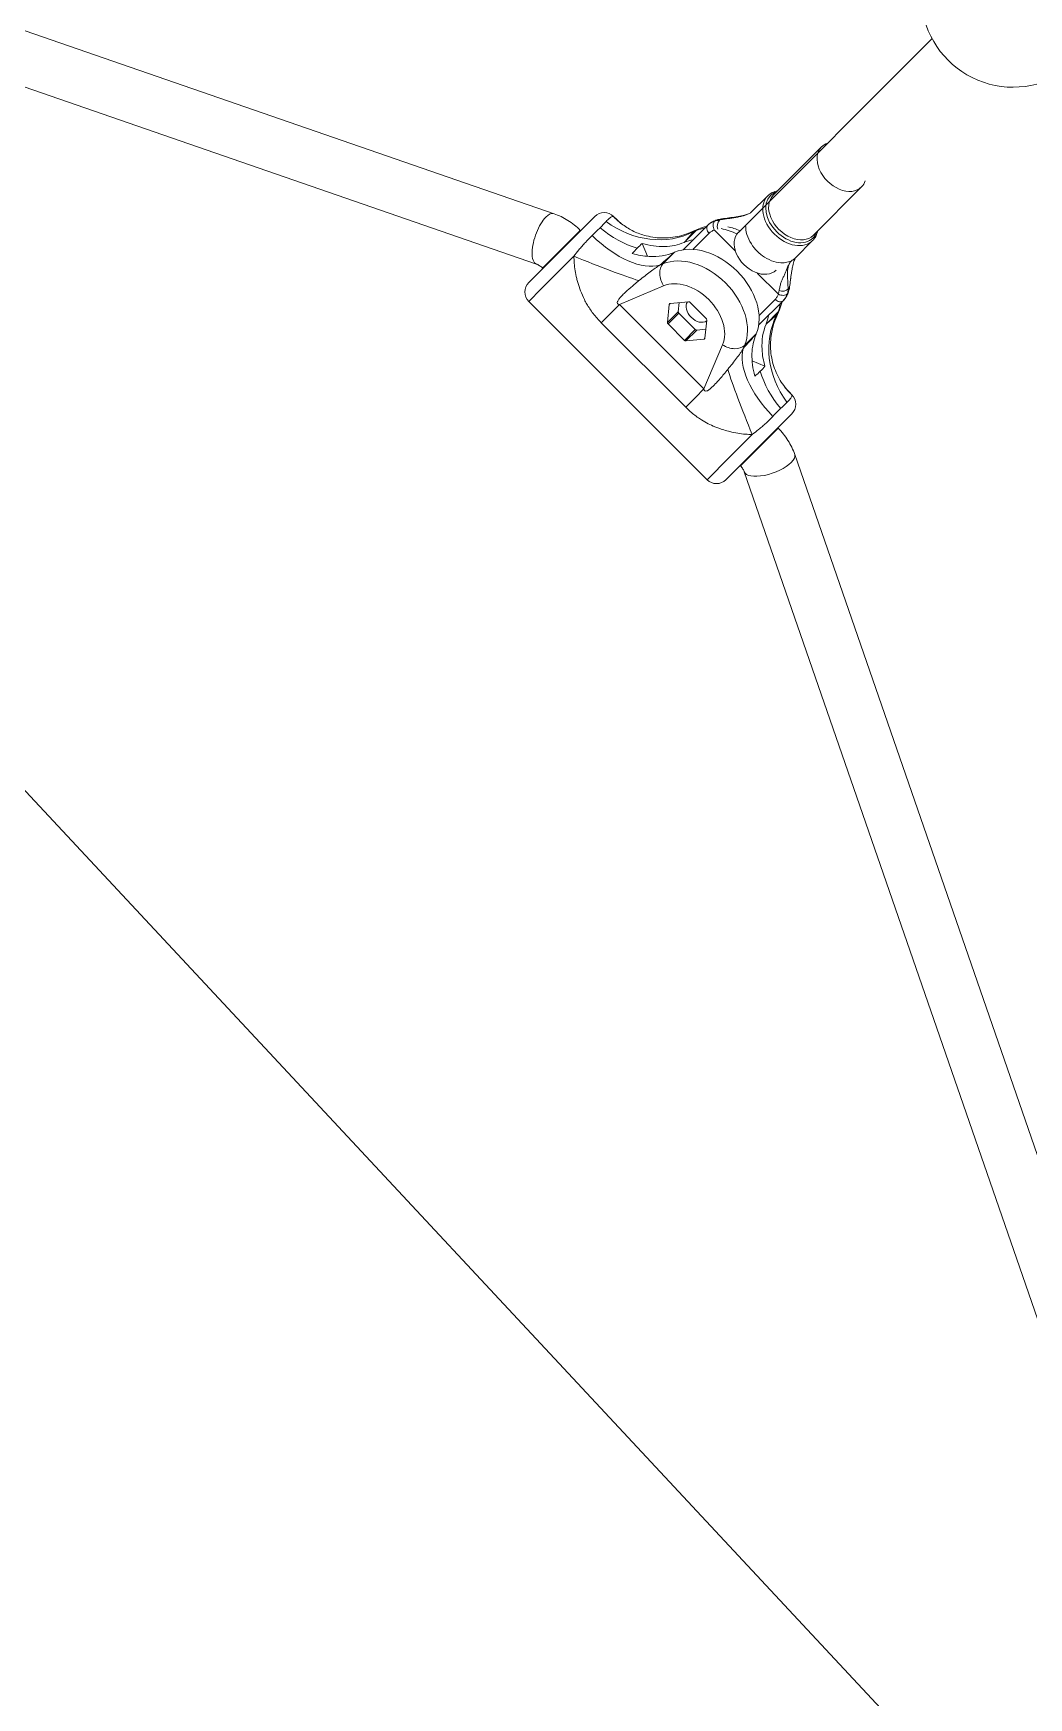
# Model space of a CAD drawing. Header units: millimetres. Extents: x -71377 to 516042, y -145869 to 441446.
# Drawn here: x 212876.5 to 213174.9, y 136242.3 to 136741.3 of the extents above; entities that cross this region are included whole.
import ezdxf

# ---------------------------------------------------------------- set-up
doc = ezdxf.new("R2010")
doc.units = ezdxf.units.MM
doc.header["$LTSCALE"] = 1000
doc.linetypes.add('_점선_M_', pattern=[3, 1.5, -1.5])
for name, color, linetype, lineweight in [('04', 4, 'Continuous', 5), ('09_HID', 9, '_점선_M_', 5), ('A-fnsh', 5, 'Continuous', 5), ('조경라인_dwg', 8, 'Continuous', 5)]:
    doc.layers.add(name, color=color, linetype=linetype, lineweight=lineweight)

# ---------------------------------------------------------------- blocks, each defined once
blk = doc.blocks.new('조경라인_dwg_A$C4b4f5580-7862184-지반층 배치도')
at = {"layer": '04'}
for p, q in [((-4073.43, -2391.67), (-4366.22, -2290.37)), ((-4371.55, -2305.45), (-4078.66, -2406.79)), ((-3960.09, -2339.19), (-4018.16, -2397.26)), ((-4007.76, -2386.15), (-3993.24, -2371.63)), ((-3981.22, -2383.65), (-3995.74, -2398.17)), ((-4014.48, -2391.45), (-4009.34, -2386.31)), ((-4027.35, -2395.13), (-4034.72, -2402.5)), ((-4026.94, -2397.55), (-4031.77, -2402.38)), ((-4019.06, -2402.89), (-4025.31, -2396.64)), ((-3995.9, -2399.75), (-4001.04, -2404.89)), ((-4076.87, -2407.98), (-4076.77, -2408.07)), ((-4012.48, -2409.47), (-4006.23, -2415.72)), ((-4012.1, -2425.14), (-4004.72, -2417.76)), ((-4007.14, -2417.35), (-4011.97, -2422.18)), ((-4012.87, -2427.82), (-4012.81, -2427.7)), ((-3908.76, -2731.18), (-4001.26, -2463.84)), ((-4016.38, -2469.08), (-3915.04, -2761.98))]:
    blk.add_line(p, q, dxfattribs=at)
at = {"layer": '04', "flags": 128}
for points in [[(-4081.02, -2412.31), (-4077.4, -2408.69), (-4061.22, -2392.51), (-4077.4, -2408.69)], [(-4054.71, -2393.36), (-4055.56, -2392.51), (-4055.59, -2392.54), (-4055.56, -2392.51)], [(-4030.79, -2396.74), (-4034.29, -2400.23), (-4034.42, -2400.28), (-4034.29, -2400.23), (-4030.79, -2396.74), (-4031.71, -2397.12)], [(-4032.66, -2397.33), (-4030.04, -2396.22)], [(-4077.27, -2414.23), (-4081.02, -2417.97), (-4077.27, -2414.23), (-4076.36, -2413.31), (-4067.46, -2404.41), (-4076.36, -2413.31)], [(-4045.36, -2404.45), (-4046.97, -2400.61)], [(-4041.7, -2407.11), (-4040.78, -2406.72), (-4037.28, -2403.23), (-4040.78, -2406.72)], [(-4037.41, -2403.28), (-4037.28, -2403.23)], [(-4040.57, -2413.31), (-4053.8, -2418.91)], [(-4059.26, -2424.37), (-4033.96, -2449.67), (-4031.06, -2446.76), (-4028.5, -2444.21), (-4031.06, -2446.76), (-4033.96, -2449.67), (-4059.26, -2424.37), (-4056.35, -2421.47), (-4053.8, -2418.91), (-4028.5, -2444.21), (-4022.89, -2430.98), (-4028.5, -2444.21), (-4053.8, -2418.91), (-4056.35, -2421.47)], [(-4033.15, -2418.05), (-4038.61, -2418.61), (-4038.86, -2418.86), (-4039.41, -2424.31), (-4036.17, -2421.06), (-4035.89, -2418.33), (-4036.17, -2421.06), (-4039.41, -2424.31), (-4038.86, -2418.86), (-4038.61, -2418.61)], [(-4027.82, -2423.13), (-4032.72, -2418.23)], [(-4035.98, -2421.5), (-4039.23, -2424.74), (-4034.33, -2429.64), (-4031.09, -2426.39), (-4035.98, -2421.5), (-4031.09, -2426.39), (-4034.33, -2429.64), (-4039.23, -2424.74)], [(-4028.19, -2429.02), (-4027.64, -2423.56)], [(-4006.71, -2422.12), (-4006.32, -2421.2), (-4009.87, -2424.83), (-4009.82, -2424.7), (-4009.87, -2424.83), (-4006.32, -2421.2)], [(-4005.81, -2420.45), (-4006.92, -2423.07)], [(-4030.65, -2426.58), (-4033.9, -2429.82), (-4028.45, -2429.27), (-4028.19, -2429.02), (-4028.45, -2429.27), (-4033.9, -2429.82)], [(-4027.92, -2426.3), (-4030.65, -2426.58)], [(-4016.31, -2431.19), (-4016.7, -2432.11), (-4016.31, -2431.19), (-4012.81, -2427.7)], [(-4010.2, -2437.38), (-4014.03, -2435.77)], [(-4019.64, -2469.17), (-4021.9, -2471.43), (-4019.64, -2469.17), (-4002.1, -2451.63)]]:
    blk.add_lwpolyline(points, close=True, dxfattribs=at)
for points in [[(-4065.46, -2396.76), (-4065.55, -2396.66), (-4074.92, -2406.03), (-4076.87, -2407.98), (-4075.15, -2406.27), (-4067.15, -2398.27), (-4065.55, -2396.66)], [(-4027.56, -2471.43), (-4081.02, -2417.97), (-4027.56, -2471.43), (-4024.66, -2468.52), (-4023.82, -2467.69), (-4014, -2457.87), (-4023.82, -2467.69), (-4024.66, -2468.52), (-4027.56, -2471.43)], [(-4002.1, -2445.97), (-4002.95, -2445.12), (-4002.13, -2446), (-4002.1, -2445.97), (-4002.13, -2446)], [(-4006.35, -2455.87), (-4006.25, -2455.96), (-4007.86, -2457.56), (-4017.57, -2467.28)], [(-4017.57, -2467.28), (-4015.62, -2465.33), (-4006.25, -2455.96)]]:
    blk.add_lwpolyline(points, dxfattribs=at)
at = {"layer": '04'}
for centre, radius, start, end in [((-3935.83, -2326.24), 27.5, 134.9996, 315.0004), ((-4058.39, -2395.34), 4, 45.0074, 134.9939), ((-4058.39, -2395.34), 4, 45.0074, 134.9939), ((-4078.19, -2415.14), 4, 135.0005, 225.0024), ((-4078.19, -2415.14), 4, 135.0005, 225.0024), ((-4004.93, -2448.8), 4, 314.9962, 45.0024), ((-4004.93, -2448.8), 4, 314.9962, 45.0024), ((-4024.73, -2468.6), 4, 224.9976, 314.9995), ((-4024.73, -2468.6), 4, 224.9976, 314.9995)]:
    blk.add_arc(centre, radius, start, end, dxfattribs=at)
for centre, major_axis, ratio, start_param, end_param in [((-3987.23, -2377.64), (-6.01, 6.01), 0.706044, 0, 3.141593), ((-3987.23, -2377.64), (-6.01, 6.01), 0.706044, 5.938616, 6.283185), ((-4002.19, -2392.6), (-6.36, 6.36), 0.706044, 5.948273, 6.283185), ((-3987.23, -2377.64), (-6.01, 6.01), 0.706044, 3.141593, 3.486162), ((-4002.62, -2393.03), (-6.72, 6.72), 0.706044, 0, 1.570796), ((-4002.19, -2392.6), (-6.36, 6.36), 0.706044, 0, 1.570796), ((-4001.75, -2392.16), (-6.01, 6.01), 0.706044, 0, 3.141593), ((-4076.05, -2399.23), (2.62, 7.56), 0.391208, 0.677846, 2.248643), ((-4076.05, -2399.23), (2.62, 7.56), 0.391208, 0.677846, 2.248643), ((-4076.05, -2399.23), (2.62, 7.56), 0.391208, 6.283155, 6.961032), ((-4076.05, -2399.23), (2.62, 7.56), 0.391208, 6.283155, 6.961032), ((-4045.25, -2376.68), (-19.9, 15.13), 0.85654, 1.590291, 2.754934), ((-4045.25, -2376.68), (-19.9, 15.13), 0.85654, 1.590291, 2.754934), ((-4037.94, -2374.89), (14.88, 20.09), 0.921043, 2.981282, 3.141615), ((-4037.94, -2374.89), (14.88, 20.09), 0.921043, 2.981282, 3.141615), ((-4025.94, -2396.55), (-1.41, 1.41), 0.706044, 0, 0.785398), ((-4023.13, -2395.4), (0.01, 2), 0.684459, 0.536586, 2.072197), ((-4022.92, -2395.19), (-0.28, 1.98), 0.511693, 6.283078, 6.718254), ((-4007.76, -2398.17), (-6.72, 6.72), 0.706044, 0.581163, 1.271908), ((-4055.24, -2386.67), (-16.19, 19.05), 0.51394, 1.74809, 2.912733), ((-4055.24, -2386.67), (-16.19, 19.05), 0.51394, 1.74809, 2.912733), ((-4049.38, -2381.31), (-17.68, 17.68), 0.708168, 1.693679, 2.22709), ((-4049.38, -2381.31), (-17.68, 17.68), 0.708168, 1.693679, 2.22709), ((-4024.54, -2414.95), (-12.73, 12.73), 0.708168, 5.807543, 6.003933), ((-4024.54, -2414.95), (-12.73, 12.73), 0.708168, 5.807543, 6.003933), ((-4021.04, -2411.45), (-12.73, 12.73), 0.708168, 5.807296, 6.003933), ((-4021.04, -2411.45), (-12.73, 12.73), 0.708168, 5.807296, 6.003933), ((-4028.09, -2400.82), (-1.95, 4.6), 0.678693, 6.283107, 6.551376), ((-4028.09, -2400.82), (-1.95, 4.6), 0.678693, 6.283107, 6.551376), ((-4025.94, -2396.55), (-1.41, 1.41), 0.706044, 0.785398, 1.570796), ((-4021.04, -2411.45), (-12.73, 12.73), 0.708168, 5.169748, 5.473009), ((-4021.04, -2411.45), (-12.73, 12.73), 0.708168, 5.169748, 5.473009), ((-4012.5, -2402.91), (-5.66, 5.66), 0.710041, 0, 3.141593), ((-4002.62, -2393.03), (-6.72, 6.72), 0.706044, 1.570796, 3.141593), ((-4002.19, -2392.6), (-6.36, 6.36), 0.706044, 1.570796, 3.141593), ((-4002.19, -2392.6), (-6.36, 6.36), 0.706044, 3.141593, 3.476505), ((-4076.05, -2399.23), (2.62, 7.56), 0.391208, 2.248643, 3.141563), ((-4076.05, -2399.23), (2.62, 7.56), 0.391208, 2.248643, 3.141563), ((-4066.31, -2403.26), (-23.13, 9.49), 0.060135, 1.545646, 2.511439), ((-4066.31, -2403.26), (-23.13, 9.49), 0.060135, 1.545646, 2.511439), ((-4031.03, -2421.44), (-12.73, 12.73), 0.708168, 3.420845, 6.003933), ((-4031.03, -2421.44), (-12.73, 12.73), 0.708168, 3.420845, 6.003933), ((-4027.53, -2417.94), (-12.73, 12.73), 0.708168, 3.420845, 6.003933), ((-4027.53, -2417.94), (-12.73, 12.73), 0.708168, 3.420845, 6.003933), ((-4007.76, -2398.17), (-6.72, 6.72), 0.706044, 1.271908, 1.570796), ((-4007.76, -2398.17), (-6.72, 6.72), 0.706044, 1.570796, 1.869684), ((-4007.76, -2398.17), (-6.72, 6.72), 0.706044, 1.869684, 2.560429), ((-4007.76, -2398.17), (-6.72, 6.72), 0.706044, 2.916882, 3.091534), ((-4007.76, -2398.17), (-6.72, 6.72), 0.706044, 3.091534, 3.141593), ((-4038.07, -2410.81), (-1.95, 4.6), 0.678693, 0.26819, 1.053589), ((-4038.07, -2410.81), (-1.95, 4.6), 0.678693, 0.26819, 1.053589), ((-4038.07, -2410.81), (-1.95, 4.6), 0.678693, 1.053589, 1.838987), ((-4038.07, -2410.81), (-1.95, 4.6), 0.678693, 1.053589, 1.838987), ((-4007.76, -2398.17), (-6.72, 6.72), 0.706044, 2.560429, 2.647665), ((-4007.76, -2398.17), (-6.72, 6.72), 0.706044, 2.647665, 2.916882), ((-4033.53, -2423.94), (-9.19, 9.19), 0.708168, 3.420845, 6.003933), ((-4033.53, -2423.94), (-9.19, 9.19), 0.708168, 3.420845, 6.003933), ((-4004.99, -2413.54), (2, 0.01), 0.684459, 4.210988, 5.746599), ((-4004.78, -2413.33), (-1.98, 0.28), 0.511693, 2.706524, 3.1417), ((-4038.42, -2419.04), (-0.354, 0.354), 0.708168, 0, 0.523599), ((-4038.42, -2419.04), (-0.354, 0.354), 0.708168, 0, 0.523599), ((-4038.42, -2419.04), (-0.354, 0.354), 0.708168, 5.759587, 6.283185), ((-4038.42, -2419.04), (-0.354, 0.354), 0.708168, 5.759587, 6.283185), ((-4030.28, -2420.69), (-2.9, 2.9), 0.708168, 0.127645, 3.013484), ((-4030.28, -2420.69), (-2.9, 2.9), 0.708168, 0.127645, 3.013484), ((-4032.97, -2418.48), (-0.354, 0.354), 0.708168, 5.235988, 5.759587), ((-4032.97, -2418.48), (-0.354, 0.354), 0.708168, 5.235988, 5.759587), ((-4032.97, -2418.48), (-0.354, 0.354), 0.708168, 4.712389, 5.235988), ((-4032.97, -2418.48), (-0.354, 0.354), 0.708168, 4.712389, 5.235988), ((-4006.14, -2416.35), (-1.41, 1.41), 0.706044, 1.570796, 2.356194), ((-4021.04, -2411.45), (-12.73, 12.73), 0.708168, 3.420845, 3.617482), ((-4021.04, -2411.45), (-12.73, 12.73), 0.708168, 3.420845, 3.617482), ((-4006.14, -2416.35), (-1.41, 1.41), 0.706044, 2.356194, 3.141593), ((-4038.98, -2424.49), (-0.354, 0.354), 0.708168, 0.523599, 1.047198), ((-4038.98, -2424.49), (-0.354, 0.354), 0.708168, 0.523599, 1.047198), ((-4038.98, -2424.49), (-0.354, 0.354), 0.708168, 1.047198, 1.570796), ((-4038.98, -2424.49), (-0.354, 0.354), 0.708168, 1.047198, 1.570796), ((-4035.73, -2421.25), (-0.354, 0.354), 0.708168, 0.523599, 1.047198), ((-4035.73, -2421.25), (-0.354, 0.354), 0.708168, 0.523599, 1.047198), ((-4035.73, -2421.25), (-0.354, 0.354), 0.708168, 1.047198, 1.570796), ((-4035.73, -2421.25), (-0.354, 0.354), 0.708168, 1.047198, 1.570796), ((-4028.07, -2423.38), (-0.354, 0.354), 0.708168, 4.18879, 4.712389), ((-4028.07, -2423.38), (-0.354, 0.354), 0.708168, 4.18879, 4.712389), ((-4028.07, -2423.38), (-0.354, 0.354), 0.708168, 3.665191, 4.18879), ((-4028.07, -2423.38), (-0.354, 0.354), 0.708168, 3.665191, 4.18879), ((-3986.27, -2435.66), (-15.13, 19.9), 0.85654, 0.386659, 1.551302), ((-3986.27, -2435.66), (-15.13, 19.9), 0.85654, 0.386659, 1.551302), ((-4024.54, -2414.95), (-12.73, 12.73), 0.708168, 3.420845, 3.617109), ((-4024.54, -2414.95), (-12.73, 12.73), 0.708168, 3.420845, 3.617109), ((-4010.41, -2418.5), (-4.6, 1.95), 0.678693, 2.873402, 3.141671), ((-4010.41, -2418.5), (-4.6, 1.95), 0.678693, 2.873402, 3.141671), ((-4034.08, -2429.39), (-0.354, 0.354), 0.708168, 1.570796, 2.094395), ((-4034.08, -2429.39), (-0.354, 0.354), 0.708168, 1.570796, 2.094395), ((-4034.08, -2429.39), (-0.354, 0.354), 0.708168, 2.094395, 2.617994), ((-4034.08, -2429.39), (-0.354, 0.354), 0.708168, 2.094395, 2.617994), ((-4030.84, -2426.14), (-0.354, 0.354), 0.708168, 1.570796, 2.094395), ((-4030.84, -2426.14), (-0.354, 0.354), 0.708168, 1.570796, 2.094395), ((-4030.84, -2426.14), (-0.354, 0.354), 0.708168, 2.094395, 2.617994), ((-4030.84, -2426.14), (-0.354, 0.354), 0.708168, 2.094395, 2.617994), ((-4028.63, -2428.83), (-0.354, 0.354), 0.708168, 2.617994, 3.141593), ((-4028.63, -2428.83), (-0.354, 0.354), 0.708168, 2.617994, 3.141593), ((-4028.63, -2428.83), (-0.354, 0.354), 0.708168, 3.141593, 3.665191), ((-4028.63, -2428.83), (-0.354, 0.354), 0.708168, 3.141593, 3.665191), ((-4020.4, -2428.48), (-4.6, 1.95), 0.678693, 1.302606, 2.088004), ((-4020.4, -2428.48), (-4.6, 1.95), 0.678693, 1.302606, 2.088004), ((-4020.4, -2428.48), (-4.6, 1.95), 0.678693, 2.088004, 2.873402), ((-4020.4, -2428.48), (-4.6, 1.95), 0.678693, 2.088004, 2.873402), ((-3996.25, -2445.65), (-19.05, 16.19), 0.51394, 0.228859, 1.393502), ((-3996.25, -2445.65), (-19.05, 16.19), 0.51394, 0.228859, 1.393502), ((-4012.85, -2456.72), (-9.49, 23.13), 0.060135, 0.630154, 1.595946), ((-4012.85, -2456.72), (-9.49, 23.13), 0.060135, 0.630154, 1.595946), ((-3990.89, -2439.79), (-17.68, 17.68), 0.708168, 0.914503, 1.447914), ((-3990.89, -2439.79), (-17.68, 17.68), 0.708168, 0.914503, 1.447914), ((-3984.48, -2428.35), (20.09, 14.88), 0.921043, 3.14157, 3.301903), ((-3984.48, -2428.35), (20.09, 14.88), 0.921043, 3.14157, 3.301903), ((-4008.82, -2466.46), (7.56, 2.62), 0.391208, 5.605339, 6.283215), ((-4008.82, -2466.46), (7.56, 2.62), 0.391208, 5.605339, 6.283289), ((-4008.82, -2466.46), (7.56, 2.62), 0.391208, 3.141623, 5.605339), ((-4008.82, -2466.46), (7.56, 2.62), 0.391208, 3.141623, 5.605339)]:
    blk.add_ellipse(centre, major_axis=major_axis, ratio=ratio, start_param=start_param, end_param=end_param, dxfattribs=at)
for points, knots in [([(-4006.41, -2384.8), (-4006.69, -2384.85), (-4007.25, -2385), (-4008.28, -2385.44), (-4008.95, -2385.92), (-4009.34, -2386.31)], [0, 0, 0, 0, 0.25, 0.5, 1, 1, 1, 1]), ([(-4056.01, -2392.56), (-4056.23, -2392.63), (-4056.49, -2392.79), (-4057.1, -2393.28), (-4057.45, -2393.61), (-4057.83, -2394.02)], [0, 0, 0, 0, 0.5, 0.5, 1, 1, 1, 1]), ([(-4056.01, -2392.56), (-4056.23, -2392.63), (-4056.49, -2392.79), (-4057.1, -2393.28), (-4057.45, -2393.61), (-4057.83, -2394.02)], [0, 0, 0, 0, 0.5, 0.5, 1, 1, 1, 1]), ([(-4052.82, -2394.98), (-4051.81, -2395.73), (-4050.71, -2396.4), (-4048.34, -2397.52), (-4047.09, -2397.97), (-4044.92, -2398.52), (-4044.04, -2398.69), (-4042.25, -2398.9), (-4041.35, -2398.95), (-4039.55, -2398.93), (-4037.75, -2398.8), (-4035.13, -2398.25), (-4033.46, -2397.67), (-4032.66, -2397.33)], [0, 0, 0, 0, 0.1875, 0.1875, 0.375, 0.375, 0.5, 0.5, 0.625, 0.625, 0.75, 0.875, 1, 1, 1, 1]), ([(-4052.82, -2394.98), (-4051.81, -2395.73), (-4050.71, -2396.4), (-4048.34, -2397.52), (-4047.09, -2397.97), (-4044.92, -2398.52), (-4044.04, -2398.69), (-4042.25, -2398.9), (-4041.35, -2398.95), (-4039.55, -2398.93), (-4037.75, -2398.8), (-4035.13, -2398.25), (-4033.46, -2397.67), (-4032.66, -2397.33)], [0, 0, 0, 0, 0.1875, 0.1875, 0.375, 0.375, 0.5, 0.5, 0.625, 0.625, 0.75, 0.875, 1, 1, 1, 1]), ([(-4027.35, -2395.13), (-4026.89, -2394.68), (-4026.35, -2394.31), (-4025.12, -2393.78), (-4024.44, -2393.62), (-4023.71, -2393.56)], [0, 0, 0, 0, 0.5, 0.5, 1, 1, 1, 1]), ([(-4024.94, -2393.65), (-4025.39, -2393.8), (-4025.83, -2394.01), (-4026.64, -2394.5), (-4027.02, -2394.8), (-4027.35, -2395.13)], [0, 0, 0, 0, 0.5, 0.5, 1, 1, 1, 1]), ([(-4025.27, -2393.87), (-4025.31, -2393.9), (-4025.38, -2393.98), (-4025.5, -2394.14), (-4025.67, -2394.48), (-4025.74, -2394.84), (-4025.76, -2395.34), (-4025.73, -2395.6), (-4025.6, -2396.1), (-4025.5, -2396.35), (-4025.37, -2396.57)], [0, 0, 0, 0, 0.0625, 0.125, 0.25, 0.5, 0.5, 0.75, 0.75, 1, 1, 1, 1]), ([(-4025.26, -2393.86), (-4025.23, -2393.83), (-4025.2, -2393.8), (-4025.1, -2393.72), (-4025.04, -2393.69), (-4024.97, -2393.66)], [0, 0, 0, 0, 0.375, 0.375, 1, 1, 1, 1]), ([(-4023.6, -2393.45), (-4022.76, -2393.33), (-4021.49, -2393.18), (-4019.8, -2392.94), (-4018.57, -2392.73), (-4017.39, -2392.48), (-4015.94, -2392.1), (-4015.01, -2391.74), (-4014.46, -2391.43)], [0, 0, 0, 0, 0.25, 0.375, 0.5, 0.625, 0.75, 1, 1, 1, 1]), ([(-4014.89, -2391.65), (-4015.25, -2391.78), (-4015.6, -2391.92), (-4016.21, -2392.1), (-4016.45, -2392.17), (-4017.03, -2392.31), (-4017.72, -2392.44), (-4018.43, -2392.57), (-4019.52, -2392.74), (-4020.99, -2392.93), (-4022.46, -2393.11), (-4023.2, -2393.2)], [0, 0, 0, 0, 0.15625, 0.15625, 0.25, 0.25, 0.375, 0.5, 0.5, 0.75, 1, 1, 1, 1]), ([(-4062.02, -2398.21), (-4062.69, -2398.84), (-4063.36, -2399.54), (-4064.36, -2400.63), (-4065.02, -2401.38), (-4065.67, -2402.15), (-4065.99, -2402.54)], [0, 0, 0, 0, 0.5, 0.5, 0.75, 1, 1, 1, 1]), ([(-4062.02, -2398.21), (-4062.69, -2398.84), (-4063.36, -2399.54), (-4064.36, -2400.63), (-4065.02, -2401.38), (-4065.67, -2402.15), (-4065.99, -2402.54)], [0, 0, 0, 0, 0.5, 0.5, 0.75, 1, 1, 1, 1]), ([(-4046.97, -2400.61), (-4045.84, -2400.93), (-4044.71, -2401.17), (-4042.48, -2401.47), (-4041.38, -2401.53), (-4038.19, -2401.45), (-4036.2, -2401.04), (-4034.42, -2400.28)], [0, 0, 0, 0, 0.25, 0.25, 0.5, 0.5, 1, 1, 1, 1]), ([(-4046.97, -2400.61), (-4045.84, -2400.93), (-4044.71, -2401.17), (-4042.48, -2401.47), (-4041.38, -2401.53), (-4038.19, -2401.45), (-4036.2, -2401.04), (-4034.42, -2400.28)], [0, 0, 0, 0, 0.25, 0.25, 0.5, 0.5, 1, 1, 1, 1]), ([(-3995.9, -2399.75), (-3995.61, -2399.46), (-3995.1, -2398.8), (-3994.62, -2397.79), (-3994.44, -2397.1), (-3994.39, -2396.82)], [0, 0, 0, 0, 0.375, 0.75, 1, 1, 1, 1]), ([(-4067.46, -2404.41), (-4067.46, -2405.77), (-4067.28, -2407.96), (-4066.73, -2410.69), (-4066.2, -2412.69), (-4065.51, -2414.78), (-4064.76, -2416.53), (-4064.09, -2417.87), (-4063.6, -2418.79), (-4062.73, -2420.19), (-4061.72, -2421.6), (-4060.56, -2423.02), (-4059.7, -2423.93), (-4059.26, -2424.37)], [0, 0, 0, 0, 0.25, 0.375, 0.4375, 0.5625, 0.6875, 0.6875, 0.75, 0.8125, 0.875, 0.9375, 1, 1, 1, 1]), ([(-4067.46, -2404.41), (-4067.46, -2405.77), (-4067.28, -2407.96), (-4066.73, -2410.69), (-4066.2, -2412.69), (-4065.51, -2414.78), (-4064.76, -2416.53), (-4064.09, -2417.87), (-4063.6, -2418.79), (-4062.73, -2420.19), (-4061.72, -2421.6), (-4060.56, -2423.02), (-4059.7, -2423.93), (-4059.26, -2424.37)], [0, 0, 0, 0, 0.25, 0.375, 0.4375, 0.5625, 0.6875, 0.6875, 0.75, 0.8125, 0.875, 0.9375, 1, 1, 1, 1]), ([(-4037.41, -2403.28), (-4039.64, -2404.22), (-4042.19, -2404.63), (-4046.57, -2404.38), (-4048.26, -2404.09), (-4049.97, -2403.61)], [0, 0, 0, 0, 0.625, 0.625, 1, 1, 1, 1]), ([(-4037.41, -2403.28), (-4039.64, -2404.22), (-4042.19, -2404.63), (-4046.57, -2404.38), (-4048.26, -2404.09), (-4049.97, -2403.61)], [0, 0, 0, 0, 0.625, 0.625, 1, 1, 1, 1]), ([(-4001.01, -2404.84), (-4001.04, -2404.9), (-4001.08, -2404.97), (-4001.17, -2405.15), (-4001.31, -2405.46), (-4001.43, -2405.79), (-4001.51, -2406)], [0, 0, 0, 0, 0.1875, 0.1875, 0.5, 1, 1, 1, 1]), ([(-4078.67, -2406.79), (-4078.56, -2406.82), (-4078.3, -2406.93), (-4078, -2407.1), (-4077.68, -2407.3), (-4077.35, -2407.53), (-4077.02, -2407.82), (-4076.87, -2407.98)], [0, 0, 0, 0, 0.25, 0.5, 0.5, 0.75, 1, 1, 1, 1]), ([(-4047.96, -2411.74), (-4046.78, -2410.79), (-4045.65, -2409.9), (-4044.09, -2408.72), (-4043.59, -2408.36), (-4042.61, -2407.69), (-4042.14, -2407.38), (-4041.7, -2407.11)], [0, 0, 0, 0, 0.5, 0.5, 0.75, 0.75, 1, 1, 1, 1]), ([(-4047.96, -2411.74), (-4046.78, -2410.79), (-4045.65, -2409.9), (-4044.09, -2408.72), (-4043.59, -2408.36), (-4042.61, -2407.69), (-4042.14, -2407.38), (-4041.7, -2407.11)], [0, 0, 0, 0, 0.5, 0.5, 0.75, 0.75, 1, 1, 1, 1]), ([(-4002.27, -2405.78), (-4002.47, -2405.99), (-4002.83, -2406.48), (-4003.29, -2407.39), (-4003.69, -2408.41), (-4004.11, -2409.47), (-4004.42, -2410.15), (-4004.73, -2410.82), (-4005.05, -2411.47), (-4005.45, -2412.49), (-4005.73, -2413.58), (-4005.87, -2414.36), (-4005.94, -2414.75)], [0, 0, 0, 0, 0.125, 0.25, 0.375, 0.46875, 0.5625, 0.5625, 0.65625, 0.75, 0.875, 1, 1, 1, 1]), ([(-4003.26, -2414.24), (-4003.27, -2413.81), (-4003.29, -2412.94), (-4003.4, -2411.27), (-4003.51, -2409.73), (-4003.4, -2408.3), (-4003.1, -2407), (-4002.66, -2406.21), (-4002.27, -2405.78)], [0, 0, 0, 0, 0.125, 0.25, 0.5, 0.625, 0.75, 1, 1, 1, 1]), ([(-4001.51, -2406), (-4001.68, -2406.53), (-4001.82, -2407.1), (-4001.98, -2407.88), (-4002.04, -2408.19), (-4002.16, -2408.83), (-4002.28, -2409.65), (-4002.38, -2410.31), (-4002.44, -2410.8), (-4002.47, -2411.01), (-4002.5, -2411.26), (-4002.51, -2411.34), (-4002.52, -2411.47), (-4002.53, -2411.55), (-4002.62, -2412.29), (-4002.7, -2412.95), (-4002.79, -2413.61)], [0, 0, 0, 0, 0.25, 0.25, 0.3125, 0.375, 0.5, 0.625, 0.625, 0.6875, 0.703125, 0.71875, 0.71875, 0.75, 0.75, 1, 1, 1, 1]), ([(-4053.8, -2418.91), (-4053.94, -2418.88), (-4054.19, -2418.8), (-4054.49, -2418.55), (-4054.48, -2418.06), (-4054.18, -2417.56), (-4053.79, -2417.04), (-4053.32, -2416.49), (-4052.44, -2415.61), (-4051.16, -2414.42), (-4050.1, -2413.51), (-4049.39, -2412.92)], [0, 0, 0, 0, 0.0625, 0.125, 0.25, 0.375, 0.375, 0.5, 0.625, 0.75, 1, 1, 1, 1]), ([(-4053.8, -2418.91), (-4053.94, -2418.88), (-4054.19, -2418.8), (-4054.49, -2418.55), (-4054.48, -2418.06), (-4054.18, -2417.56), (-4053.79, -2417.04), (-4053.32, -2416.49), (-4052.44, -2415.61), (-4051.16, -2414.42), (-4050.1, -2413.51), (-4049.39, -2412.92)], [0, 0, 0, 0, 0.0625, 0.125, 0.25, 0.375, 0.375, 0.5, 0.625, 0.75, 1, 1, 1, 1]), ([(-4004.72, -2417.76), (-4004.27, -2417.3), (-4003.9, -2416.76), (-4003.37, -2415.53), (-4003.21, -2414.85), (-4003.15, -2414.12)], [0, 0, 0, 0, 0.5, 0.5, 1, 1, 1, 1]), ([(-4003.24, -2415.35), (-4003.39, -2415.8), (-4003.59, -2416.24), (-4004.09, -2417.05), (-4004.39, -2417.43), (-4004.72, -2417.76)], [0, 0, 0, 0, 0.5, 0.5, 1, 1, 1, 1]), ([(-4003.45, -2415.68), (-4003.42, -2415.64), (-4003.39, -2415.61), (-4003.31, -2415.51), (-4003.27, -2415.45), (-4003.25, -2415.38)], [0, 0, 0, 0, 0.375, 0.375, 1, 1, 1, 1]), ([(-4003.46, -2415.68), (-4003.49, -2415.72), (-4003.57, -2415.79), (-4003.73, -2415.91), (-4004.07, -2416.08), (-4004.43, -2416.15), (-4004.93, -2416.17), (-4005.19, -2416.14), (-4005.69, -2416.01), (-4005.94, -2415.91), (-4006.16, -2415.78)], [0, 0, 0, 0, 0.0625, 0.125, 0.25, 0.5, 0.5, 0.75, 0.75, 1, 1, 1, 1]), ([(-4009.87, -2424.83), (-4010.82, -2427.05), (-4011.22, -2429.61), (-4010.98, -2433.99), (-4010.68, -2435.68), (-4010.2, -2437.38)], [0, 0, 0, 0, 0.625, 0.625, 1, 1, 1, 1]), ([(-4009.87, -2424.83), (-4010.82, -2427.05), (-4011.22, -2429.61), (-4010.98, -2433.99), (-4010.68, -2435.68), (-4010.2, -2437.38)], [0, 0, 0, 0, 0.625, 0.625, 1, 1, 1, 1]), ([(-4006.92, -2423.07), (-4007.34, -2424.07), (-4007.69, -2425.12), (-4008.11, -2426.85), (-4008.24, -2427.51), (-4008.58, -2429.96), (-4008.6, -2431.77), (-4008.28, -2434.44), (-4008.11, -2435.33), (-4007.67, -2437.06), (-4007.13, -2438.75), (-4006.38, -2440.33), (-4005.54, -2441.84), (-4005.07, -2442.56), (-4004.57, -2443.23)], [0, 0, 0, 0, 0.15625, 0.15625, 0.25, 0.25, 0.5, 0.5, 0.625, 0.625, 0.75, 0.875, 0.875, 1, 1, 1, 1]), ([(-4006.92, -2423.07), (-4007.34, -2424.07), (-4007.69, -2425.12), (-4008.11, -2426.85), (-4008.24, -2427.51), (-4008.58, -2429.96), (-4008.6, -2431.77), (-4008.28, -2434.44), (-4008.11, -2435.33), (-4007.67, -2437.06), (-4007.13, -2438.75), (-4006.38, -2440.33), (-4005.54, -2441.84), (-4005.07, -2442.56), (-4004.57, -2443.23)], [0, 0, 0, 0, 0.15625, 0.15625, 0.25, 0.25, 0.5, 0.5, 0.625, 0.625, 0.75, 0.875, 0.875, 1, 1, 1, 1]), ([(-4013.2, -2440.38), (-4013.52, -2439.24), (-4013.76, -2438.11), (-4014.05, -2435.89), (-4014.12, -2434.79), (-4014.03, -2431.59), (-4013.62, -2429.6), (-4012.87, -2427.82)], [0, 0, 0, 0, 0.25, 0.25, 0.5, 0.5, 1, 1, 1, 1]), ([(-4013.2, -2440.38), (-4013.52, -2439.24), (-4013.76, -2438.11), (-4014.05, -2435.89), (-4014.12, -2434.79), (-4014.03, -2431.59), (-4013.62, -2429.6), (-4012.87, -2427.82)], [0, 0, 0, 0, 0.25, 0.25, 0.5, 0.5, 1, 1, 1, 1]), ([(-4016.7, -2432.11), (-4016.97, -2432.55), (-4017.28, -2433.02), (-4017.95, -2434), (-4018.31, -2434.5), (-4019.49, -2436.06), (-4020.38, -2437.19), (-4021.33, -2438.37)], [0, 0, 0, 0, 0.25, 0.25, 0.5, 0.5, 1, 1, 1, 1]), ([(-4016.7, -2432.11), (-4016.97, -2432.55), (-4017.28, -2433.02), (-4017.95, -2434), (-4018.31, -2434.5), (-4019.49, -2436.06), (-4020.38, -2437.19), (-4021.33, -2438.37)], [0, 0, 0, 0, 0.25, 0.25, 0.5, 0.5, 1, 1, 1, 1]), ([(-4022.51, -2439.8), (-4023.25, -2440.69), (-4024.01, -2441.57), (-4025.2, -2442.85), (-4025.94, -2443.61), (-4026.63, -2444.2), (-4027.15, -2444.59), (-4027.65, -2444.89), (-4028.13, -2444.9), (-4028.39, -2444.6), (-4028.47, -2444.35), (-4028.5, -2444.21)], [0, 0, 0, 0, 0.3125, 0.3125, 0.5, 0.625, 0.625, 0.75, 0.875, 0.9375, 1, 1, 1, 1]), ([(-4022.51, -2439.8), (-4023.25, -2440.69), (-4024.01, -2441.57), (-4025.2, -2442.85), (-4025.94, -2443.61), (-4026.63, -2444.2), (-4027.15, -2444.59), (-4027.65, -2444.89), (-4028.13, -2444.9), (-4028.39, -2444.6), (-4028.47, -2444.35), (-4028.5, -2444.21)], [0, 0, 0, 0, 0.3125, 0.3125, 0.5, 0.625, 0.625, 0.75, 0.875, 0.9375, 1, 1, 1, 1]), ([(-4033.96, -2449.67), (-4033.52, -2450.11), (-4032.61, -2450.97), (-4031.19, -2452.14), (-4029.54, -2453.31), (-4028.38, -2454), (-4027.01, -2454.74), (-4025.23, -2455.59), (-4023.53, -2456.21), (-4021.88, -2456.71), (-4020.47, -2457.1), (-4017.55, -2457.69), (-4015.36, -2457.87), (-4014, -2457.87)], [0, 0, 0, 0, 0.0625, 0.125, 0.1875, 0.28125, 0.28125, 0.375, 0.53125, 0.53125, 0.625, 0.75, 1, 1, 1, 1]), ([(-4033.96, -2449.67), (-4033.52, -2450.11), (-4032.61, -2450.97), (-4031.19, -2452.14), (-4029.54, -2453.31), (-4028.38, -2454), (-4027.01, -2454.74), (-4025.23, -2455.59), (-4023.53, -2456.21), (-4021.88, -2456.71), (-4020.47, -2457.1), (-4017.55, -2457.69), (-4015.36, -2457.87), (-4014, -2457.87)], [0, 0, 0, 0, 0.0625, 0.125, 0.1875, 0.28125, 0.28125, 0.375, 0.53125, 0.53125, 0.625, 0.75, 1, 1, 1, 1]), ([(-4003.61, -2448.24), (-4003.2, -2447.86), (-4002.86, -2447.51), (-4002.38, -2446.9), (-4002.22, -2446.64), (-4002.15, -2446.42)], [0, 0, 0, 0, 0.5, 0.5, 1, 1, 1, 1]), ([(-4003.61, -2448.24), (-4003.2, -2447.86), (-4002.86, -2447.51), (-4002.38, -2446.9), (-4002.22, -2446.64), (-4002.15, -2446.42)], [0, 0, 0, 0, 0.5, 0.5, 1, 1, 1, 1]), ([(-4012.13, -2456.4), (-4011.74, -2456.08), (-4010.96, -2455.43), (-4010.22, -2454.77), (-4009.13, -2453.78), (-4008.43, -2453.1), (-4007.8, -2452.43)], [0, 0, 0, 0, 0.25, 0.5, 0.5, 1, 1, 1, 1]), ([(-4012.13, -2456.4), (-4011.74, -2456.08), (-4010.96, -2455.43), (-4010.22, -2454.77), (-4009.13, -2453.78), (-4008.43, -2453.1), (-4007.8, -2452.43)], [0, 0, 0, 0, 0.25, 0.5, 0.5, 1, 1, 1, 1]), ([(-4001.26, -2463.84), (-4001.51, -2463.12), (-4002.1, -2461.69), (-4003.64, -2458.94), (-4005.13, -2457.08), (-4006.25, -2455.96)], [0, 0, 0, 0, 0.25, 0.5, 1, 1, 1, 1]), ([(-4017.57, -2467.28), (-4017.42, -2467.43), (-4017.13, -2467.75), (-4016.89, -2468.08), (-4016.69, -2468.4), (-4016.52, -2468.71), (-4016.41, -2468.97), (-4016.38, -2469.08)], [0, 0, 0, 0, 0.25, 0.5, 0.5, 0.75, 1, 1, 1, 1])]:
    blk.add_open_spline(points, degree=3, knots=knots, dxfattribs=at)
for points in [[(-4065.55, -2396.66), (-4066.11, -2396.1), (-4067.3, -2395.04), (-4069.22, -2393.66), (-4071.27, -2392.51), (-4072.71, -2391.92), (-4073.43, -2391.67)], [(-4057.83, -2394.02), (-4058.32, -2394.55), (-4058.93, -2395.19), (-4059.64, -2395.9)], [(-4057.83, -2394.02), (-4058.32, -2394.55), (-4058.93, -2395.19), (-4059.64, -2395.9)], [(-4055.59, -2392.54), (-4055.69, -2392.5), (-4055.84, -2392.5), (-4056.01, -2392.56)], [(-4055.59, -2392.54), (-4055.69, -2392.5), (-4055.84, -2392.5), (-4056.01, -2392.56)], [(-4054.71, -2393.36), (-4055.01, -2393.06), (-4055.3, -2392.79), (-4055.59, -2392.54)], [(-4054.71, -2393.36), (-4055.01, -2393.06), (-4055.3, -2392.79), (-4055.59, -2392.54)], [(-4054.71, -2393.36), (-4054.46, -2393.62), (-4053.88, -2394.15), (-4053.19, -2394.71), (-4052.83, -2394.98)], [(-4054.71, -2393.36), (-4054.46, -2393.62), (-4053.88, -2394.15), (-4053.19, -2394.71), (-4052.83, -2394.98)], [(-4027.35, -2395.13), (-4027.07, -2394.85), (-4026.42, -2394.35), (-4025.67, -2394), (-4025.26, -2393.86)], [(-4027.35, -2395.13), (-4027.07, -2394.85), (-4026.43, -2394.35), (-4025.67, -2394), (-4025.27, -2393.87)], [(-4025.27, -2393.87), (-4025.05, -2393.81), (-4024.58, -2393.71), (-4024.08, -2393.68), (-4023.83, -2393.68)], [(-4025.26, -2393.86), (-4024.74, -2393.66), (-4024.18, -2393.53), (-4023.6, -2393.45)], [(-4023.2, -2393.2), (-4023.5, -2393.25), (-4024.1, -2393.36), (-4024.68, -2393.55), (-4024.97, -2393.66)], [(-4023.71, -2393.56), (-4023.68, -2393.52), (-4023.64, -2393.49), (-4023.6, -2393.45)], [(-4014.44, -2391.42), (-4014.58, -2391.5), (-4014.73, -2391.58), (-4014.89, -2391.65)], [(-4059.64, -2395.9), (-4060.34, -2396.6), (-4061.15, -2397.39), (-4062.02, -2398.21)], [(-4059.64, -2395.9), (-4060.34, -2396.6), (-4061.15, -2397.39), (-4062.02, -2398.21)], [(-4034.42, -2400.28), (-4033.35, -2399.15), (-4032.45, -2398.09), (-4031.71, -2397.12)], [(-4034.42, -2400.28), (-4033.35, -2399.15), (-4032.45, -2398.09), (-4031.71, -2397.12)], [(-4031.71, -2397.12), (-4031.96, -2397.1), (-4032.28, -2397.17), (-4032.66, -2397.33)], [(-4031.71, -2397.12), (-4031.96, -2397.1), (-4032.28, -2397.17), (-4032.66, -2397.33)], [(-4027.7, -2395.49), (-4028.51, -2395.66), (-4029.29, -2395.9), (-4030.04, -2396.22)], [(-4027.7, -2395.49), (-4028.51, -2395.66), (-4029.29, -2395.9), (-4030.04, -2396.22)], [(-4025.38, -2396.57), (-4025.68, -2396.68), (-4026.24, -2396.95), (-4026.72, -2397.33), (-4026.94, -2397.55)], [(-4025.31, -2396.64), (-4025.33, -2396.62), (-4025.35, -2396.59), (-4025.37, -2396.57)], [(-4017.68, -2396.78), (-4018.88, -2396.24), (-4020.12, -2395.83), (-4021.36, -2395.57)], [(-4017.68, -2396.78), (-4018.88, -2396.24), (-4020.12, -2395.83), (-4021.36, -2395.57)], [(-4065.99, -2402.54), (-4066.5, -2403.16), (-4066.99, -2403.79), (-4067.46, -2404.41)], [(-4065.99, -2402.54), (-4066.5, -2403.16), (-4066.99, -2403.79), (-4067.46, -2404.41)], [(-4049.97, -2403.61), (-4049.49, -2403.04), (-4049.01, -2402.51), (-4048.51, -2402.01)], [(-4049.97, -2403.61), (-4049.49, -2403.04), (-4049.01, -2402.51), (-4048.51, -2402.01)], [(-4048.51, -2402.01), (-4048.01, -2401.51), (-4047.5, -2401.05), (-4046.97, -2400.61)], [(-4048.51, -2402.01), (-4048.01, -2401.51), (-4047.5, -2401.05), (-4046.97, -2400.61)], [(-4041.7, -2407.11), (-4040.16, -2405.8), (-4038.72, -2404.51), (-4037.41, -2403.28)], [(-4041.7, -2407.11), (-4040.16, -2405.8), (-4038.72, -2404.51), (-4037.41, -2403.28)], [(-4049.39, -2412.92), (-4048.91, -2412.52), (-4048.43, -2412.13), (-4047.96, -2411.74)], [(-4049.39, -2412.92), (-4048.91, -2412.52), (-4048.43, -2412.13), (-4047.96, -2411.74)], [(-4005.94, -2414.75), (-4006, -2415.09), (-4006.11, -2415.41), (-4006.23, -2415.72)], [(-4003.46, -2415.68), (-4003.4, -2415.46), (-4003.3, -2414.99), (-4003.27, -2414.49), (-4003.26, -2414.24)], [(-4003.45, -2415.68), (-4003.25, -2415.15), (-4003.11, -2414.59), (-4003.04, -2414.01)], [(-4003.15, -2414.12), (-4003.19, -2414.16), (-4003.23, -2414.2), (-4003.26, -2414.24)], [(-4002.79, -2413.61), (-4002.84, -2413.91), (-4002.95, -2414.51), (-4003.14, -2415.09), (-4003.25, -2415.38)], [(-4006.16, -2415.79), (-4006.27, -2416.09), (-4006.54, -2416.65), (-4006.92, -2417.13), (-4007.14, -2417.35)], [(-4006.23, -2415.72), (-4006.21, -2415.74), (-4006.18, -2415.76), (-4006.16, -2415.78)], [(-4005.81, -2420.45), (-4005.49, -2419.7), (-4005.25, -2418.92), (-4005.08, -2418.11)], [(-4005.81, -2420.45), (-4005.49, -2419.7), (-4005.25, -2418.92), (-4005.08, -2418.11)], [(-4004.72, -2417.76), (-4004.44, -2417.48), (-4003.94, -2416.84), (-4003.59, -2416.08), (-4003.45, -2415.68)], [(-4004.72, -2417.76), (-4004.44, -2417.48), (-4003.94, -2416.84), (-4003.59, -2416.08), (-4003.46, -2415.68)], [(-4006.71, -2422.12), (-4007.68, -2422.86), (-4008.74, -2423.76), (-4009.87, -2424.83)], [(-4006.71, -2422.12), (-4007.68, -2422.86), (-4008.74, -2423.76), (-4009.87, -2424.83)], [(-4006.92, -2423.07), (-4006.76, -2422.69), (-4006.69, -2422.38), (-4006.71, -2422.12)], [(-4006.92, -2423.07), (-4006.76, -2422.69), (-4006.69, -2422.38), (-4006.71, -2422.12)], [(-4012.87, -2427.82), (-4014.1, -2429.13), (-4015.39, -2430.57), (-4016.7, -2432.11)], [(-4012.87, -2427.82), (-4014.1, -2429.13), (-4015.39, -2430.57), (-4016.7, -2432.11)], [(-4021.33, -2438.37), (-4021.72, -2438.84), (-4022.11, -2439.32), (-4022.51, -2439.8)], [(-4021.33, -2438.37), (-4021.72, -2438.84), (-4022.11, -2439.32), (-4022.51, -2439.8)], [(-4011.6, -2438.92), (-4012.1, -2439.42), (-4012.63, -2439.91), (-4013.2, -2440.38)], [(-4011.6, -2438.92), (-4012.1, -2439.42), (-4012.63, -2439.91), (-4013.2, -2440.38)], [(-4010.2, -2437.38), (-4010.64, -2437.91), (-4011.1, -2438.42), (-4011.6, -2438.92)], [(-4010.2, -2437.38), (-4010.64, -2437.91), (-4011.1, -2438.42), (-4011.6, -2438.92)], [(-4004.57, -2443.23), (-4004.3, -2443.6), (-4003.74, -2444.29), (-4003.21, -2444.87), (-4002.95, -2445.12)], [(-4004.57, -2443.23), (-4004.3, -2443.6), (-4003.74, -2444.29), (-4003.21, -2444.87), (-4002.95, -2445.12)], [(-4002.13, -2446), (-4002.38, -2445.71), (-4002.65, -2445.42), (-4002.95, -2445.12)], [(-4002.13, -2446), (-4002.38, -2445.71), (-4002.65, -2445.42), (-4002.95, -2445.12)], [(-4007.8, -2452.43), (-4006.98, -2451.56), (-4006.19, -2450.75), (-4005.49, -2450.05)], [(-4007.8, -2452.43), (-4006.98, -2451.56), (-4006.19, -2450.75), (-4005.49, -2450.05)], [(-4005.49, -2450.05), (-4004.78, -2449.34), (-4004.14, -2448.73), (-4003.61, -2448.24)], [(-4005.49, -2450.05), (-4004.78, -2449.34), (-4004.14, -2448.73), (-4003.61, -2448.24)], [(-4002.15, -2446.42), (-4002.09, -2446.25), (-4002.09, -2446.1), (-4002.13, -2446)], [(-4002.15, -2446.42), (-4002.09, -2446.25), (-4002.09, -2446.1), (-4002.13, -2446)], [(-4012.13, -2456.4), (-4012.75, -2456.91), (-4013.38, -2457.4), (-4014, -2457.87)], [(-4012.13, -2456.4), (-4012.75, -2456.91), (-4013.38, -2457.4), (-4014, -2457.87)]]:
    blk.add_open_spline(points, degree=3, dxfattribs=at)
blk = doc.blocks.new('조경라인_dwg-6847807-지반층 배치도')
at = {"layer": '09_HID'}
for centre, radius, start, end in [((221340.65, 140134.99), 8759.19, 158.554079, 234.700412), ((216693.93, 131441.29), 9099.14, 51.932293, 151.84447)]:
    blk.add_arc(centre, radius, start, end, dxfattribs=at)
blk.add_blockref('조경라인_dwg_A$C4b4f5580-7862184-지반층 배치도', (217106.05, 139078.91))

msp = doc.modelspace()

# ---------------------------------------------------------------- linework, layer by layer
at = {"layer": 'A-fnsh'}
msp.add_line((217306.89, 131760.57), (208436.69, 141272.7), dxfattribs=at)

# ---------------------------------------------------------------- block references
at = {"layer": '조경라인_dwg', "rotation": 8.537736462515947e-07}
msp.add_blockref('조경라인_dwg-6847807-지반층 배치도', (0, 0), dxfattribs=at)

doc.saveas('drawing.dxf')
